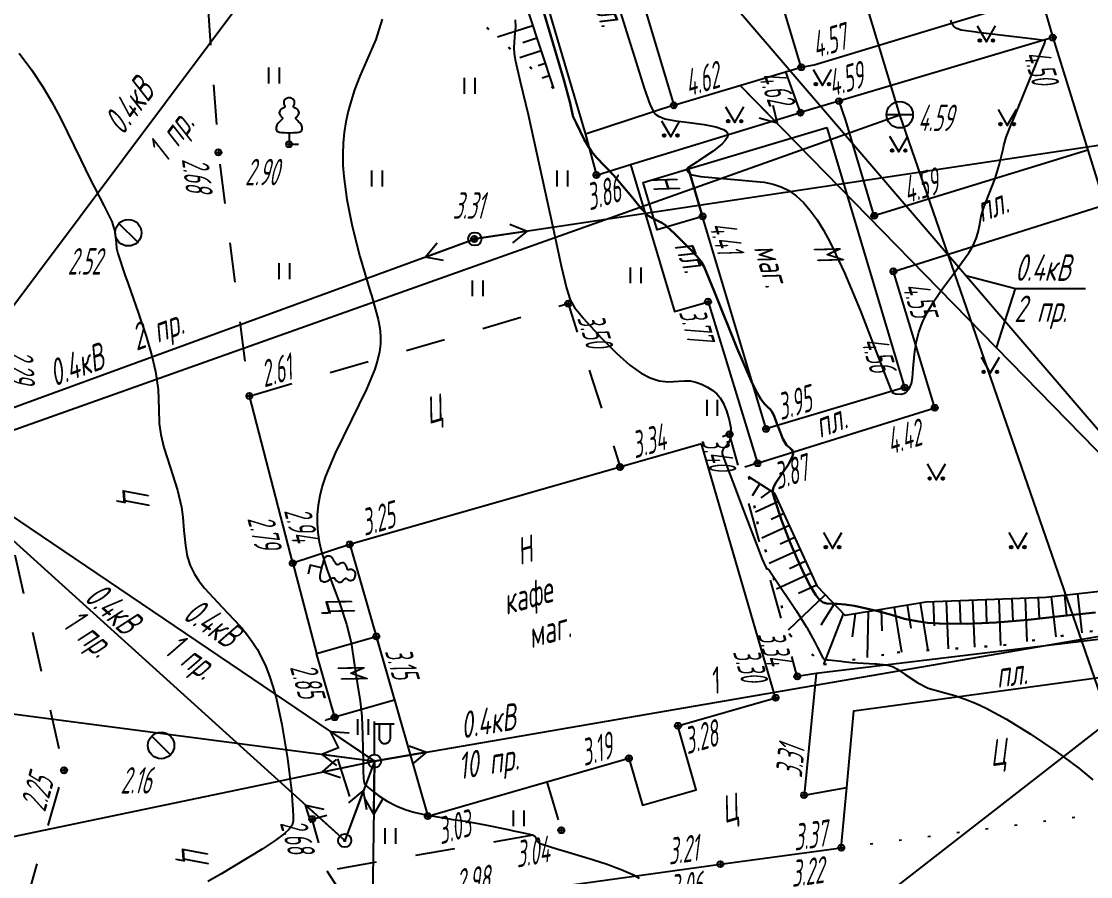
# Model space of a CAD drawing. Extents: x 1233805 to 1234355, y 654698 to 655114.
# Drawn here: x 1234013.79 to 1234054.18, y 654830.27 to 654862.56 of the extents above; entities that cross this region are included whole.
import ezdxf

# ---------------------------------------------------------------- set-up
doc = ezdxf.new("R2010")
doc.units = 0
for name, pattern in [('ИИDash_05_15', [2, 0.5, -1.5]), ('ИИDash_15_15', [3, 1.5, -1.5]), ('ИИDot', [1, 0, -1])]:
    doc.linetypes.add(name, pattern=pattern)
for name, color, linetype, lineweight in [('ИИ_ВОДОПРОВОДЫ', 80, 'Continuous', 25), ('ИИ_ГОРИЗОНТАЛИ_ОСН', 32, 'Continuous', 25), ('ИИ_ГОРИЗОНТАЛИ_УТОЛЩ', 32, 'Continuous', 30), ('ИИ_ДОРОГИ_АД', 7, 'Continuous', 25), ('ИИ_ЛЭП_НН', 250, 'Continuous', 25), ('ИИ_ОГРАДЫ', 7, 'Continuous', 25), ('ИИ_ОТКОС', 7, 'Continuous', 25), ('ИИ_ОТМЕТКИ', 7, 'Continuous', 25), ('ИИ_СТРОЕНИЕ', 7, 'Continuous', 25), ('ИИ_ТРУБОПРОВОДЫ', 7, 'Continuous', 25), ('ИИ_УГОДЬЯ', 7, 'Continuous', 25)]:
    doc.layers.add(name, color=color, linetype=linetype, lineweight=lineweight)
doc.styles.add('VNIPISIMPLEXCUR', font='simplex.shx', dxfattribs={"width": 0.8, "oblique": 15})
doc.styles.add('ГОСТ 2.304 КУРСИВ', font='cs_gost2304.shx', dxfattribs={"oblique": 15})
doc.linetypes.add('ИИ054741_6', pattern='A,2,-0.5,[35,3dservice.shx,S=1,R=0,X=0,Y=0],-0.5,2', length=5)
doc.linetypes.add('ИИ054742_3', pattern='A,2,-0.5,[4,3dservice.shx,S=1,R=0,X=0,Y=0],-0.5,2', length=5)
doc.linetypes.add('ИИ251222', pattern='A,2,-2,3,-0.6,["В",VNIPISIMPLEXCUR,S=2,R=0,X=0,Y=-1],-2.8,3,-2,8,-2,8,-2,6', length=41.4)

# ---------------------------------------------------------------- blocks, each defined once
blk = doc.blocks.new('ИИ05401')
at = {"color": 0, "linetype": 'Continuous', "lineweight": 25}
for points in [[(-0.4, 1.2), (-0.4, 0)], [(0.4, 1.2), (0.4, 0)]]:
    blk.add_lwpolyline(points, dxfattribs=at)
blk = doc.blocks.new('ИИ053881')
at = {"color": 0, "linetype": 'Continuous', "lineweight": 25}
blk.add_lwpolyline([(0, 0.875), (0.129, 0.876), (0.342, 0.878), (0.479, 0.882), (0.614, 0.891), (0.726, 0.907), (0.816, 0.94), (0.906, 1), (0.956, 1.071), (0.983, 1.151), (0.991, 1.231), (0.986, 1.295), (0.963, 1.379), (0.932, 1.445), (0.884, 1.516), (0.798, 1.61), (0.719, 1.692), (0.646, 1.766), (0.575, 1.842), (0.536, 1.889), (0.511, 1.929), (0.501, 1.967), (0.504, 1.992), (0.518, 2.017), (0.545, 2.049), (0.608, 2.115), (0.679, 2.198), (0.732, 2.29), (0.745, 2.372), (0.736, 2.444), (0.709, 2.515), (0.672, 2.575), (0.633, 2.617), (0.596, 2.646), (0.548, 2.678), (0.495, 2.709), (0.408, 2.76), (0.363, 2.789), (0.336, 2.812), (0.324, 2.831), (0.321, 2.846), (0.325, 2.865), (0.335, 2.89), (0.353, 2.928), (0.372, 2.968), (0.4, 3.034), (0.413, 3.103), (0.412, 3.19), (0.398, 3.247), (0.363, 3.319), (0.32, 3.377), (0.284, 3.414), (0.246, 3.444), (0.181, 3.476), (0.125, 3.489), (0.07, 3.496), (0, 3.5), (-0.07, 3.496), (-0.125, 3.489), (-0.181, 3.476), (-0.246, 3.444), (-0.284, 3.414), (-0.32, 3.377), (-0.363, 3.319), (-0.398, 3.247), (-0.412, 3.19), (-0.413, 3.103), (-0.4, 3.034), (-0.372, 2.968), (-0.353, 2.928), (-0.335, 2.89), (-0.325, 2.865), (-0.321, 2.846), (-0.324, 2.831), (-0.336, 2.812), (-0.363, 2.789), (-0.408, 2.76), (-0.495, 2.709), (-0.548, 2.678), (-0.596, 2.646), (-0.633, 2.617), (-0.672, 2.575), (-0.709, 2.515), (-0.736, 2.444), (-0.745, 2.372), (-0.732, 2.29), (-0.679, 2.198), (-0.608, 2.115), (-0.545, 2.049), (-0.518, 2.017), (-0.504, 1.992), (-0.501, 1.967), (-0.511, 1.929), (-0.536, 1.889), (-0.575, 1.842), (-0.646, 1.766), (-0.719, 1.692), (-0.798, 1.61), (-0.884, 1.516), (-0.932, 1.445), (-0.963, 1.379), (-0.986, 1.295), (-0.991, 1.231), (-0.983, 1.151), (-0.956, 1.071), (-0.906, 1), (-0.816, 0.94), (-0.726, 0.907), (-0.614, 0.891), (-0.479, 0.882), (-0.342, 0.878), (-0.129, 0.876)], close=True, dxfattribs=at)
blk.add_lwpolyline([(0, 0.875), (0, 0), (0.7, 0)], dxfattribs=at)
blk = doc.blocks.new('ИИ05416')
at = {"linetype": 'Continuous', "lineweight": 25}
h = blk.add_hatch(color=0, dxfattribs=at)
edge = h.paths.add_edge_path()
edge.add_arc((-0.5, 0.1), 0.1, 0, 360)
h = blk.add_hatch(color=0, dxfattribs=at)
edge = h.paths.add_edge_path()
edge.add_arc((0.5, 0.1), 0.1, 0, 360)
at = {"color": 0, "linetype": 'Continuous', "lineweight": 25}
blk.add_lwpolyline([(-0.693, 1.2), (0, 0), (0.693, 1.2)], dxfattribs=at)
for centre in [(-0.5, 0.1), (0.5, 0.1)]:
    blk.add_circle(centre, 0.1, dxfattribs=at)
blk = doc.blocks.new('ИИ051171')
at = {"color": 0, "linetype": 'Continuous', "lineweight": 25, "flags": 128}
blk.add_lwpolyline([(0.707, -0.707), (-0.707, 0.707)], dxfattribs=at)
at = {"color": 0, "linetype": 'Continuous', "lineweight": 25}
blk.add_circle((0, 0), 1, dxfattribs=at)
at = {"color": 0, "linetype": 'Continuous', "style": 'VNIPISIMPLEXCUR', "oblique": 15, "width": 0.8}
for tag, p in [('NUMBER', (1.7, -1)), ('HATCH', (1.7, -4.4)), ('HEIGHT', (1.7, -7.8)), ('TOP1', (1.7, -11.2)), ('TOP2', (1.7, -14.6)), ('TOP3', (1.7, -18)), ('TOP4', (1.7, -21.4)), ('TOP5', (1.7, -24.8)), ('BOTTOM', (1.7, -28.2))]:
    blk.add_attdef(tag, p, '', height=2, dxfattribs=at)
blk = doc.blocks.new('ИИ051144')
at = {"color": 0, "linetype": 'Continuous', "lineweight": 25, "flags": 128}
for points in [[(4, 0), (0, 0)], [(2.775, 0.707), (4, 0), (2.775, -0.707)]]:
    blk.add_lwpolyline(points, dxfattribs=at)
blk = doc.blocks.new('ИИ051081')
at = {"linetype": 'Continuous', "lineweight": 25}
blk.add_hatch(color=0, dxfattribs=at).paths.add_polyline_path([(-0.05, 0, 1), (0.05, 0, 1)])
at = {"color": 0, "linetype": 'Continuous', "lineweight": 25}
for radius in [0.5, 0.05]:
    blk.add_circle((0, 0), radius, dxfattribs=at)
blk = doc.blocks.new('ИИ0511015')
at = {"linetype": 'Continuous', "lineweight": 25}
blk.add_hatch(color=0, dxfattribs=at).paths.add_polyline_path([(-0.05, 0, 1), (0.05, 0, 1)])
at = {"color": 0, "linetype": 'Continuous', "lineweight": 25, "flags": 128}
for points in [[(0, 0.5), (0, 3)], [(0, 2.806), (1.5, 2.806)], [(1.184, 2.806), (1.184, 1.706), (1.174, 1.617), (1.144, 1.532), (1.096, 1.456), (1.033, 1.393), (0.957, 1.345), (0.873, 1.316), (0.784, 1.306), (0.695, 1.316), (0.61, 1.345), (0.534, 1.393), (0.471, 1.456), (0.423, 1.532), (0.394, 1.617), (0.384, 1.706), (0.384, 2.806)]]:
    blk.add_lwpolyline(points, dxfattribs=at)
at = {"color": 0, "linetype": 'Continuous', "lineweight": 25}
for radius in [0.5, 0.05]:
    blk.add_circle((0, 0), radius, dxfattribs=at)
blk = doc.blocks.new('ИИ051172')
at = {"color": 0, "linetype": 'Continuous', "lineweight": 25, "flags": 128}
blk.add_lwpolyline([(1, 0), (-1, 0)], dxfattribs=at)
at = {"color": 0, "linetype": 'Continuous', "lineweight": 25}
blk.add_circle((0, 0), 1, dxfattribs=at)
at = {"color": 0, "linetype": 'Continuous', "style": 'VNIPISIMPLEXCUR', "oblique": 15, "width": 0.8}
for tag, p in [('NUMBER', (1.7, -1)), ('HATCH', (1.7, -4.4)), ('HEIGHT', (1.7, -7.8)), ('TOP1', (1.7, -11.2)), ('TOP2', (1.7, -14.6)), ('TOP3', (1.7, -18)), ('TOP4', (1.7, -21.4)), ('TOP5', (1.7, -24.8)), ('BOTTOM', (1.7, -28.2))]:
    blk.add_attdef(tag, p, '', height=2, dxfattribs=at)
blk = doc.blocks.new('PICKET')
at = {"color": 0, "linetype": 'Continuous', "lineweight": 25}
for p, q in [((-0.23, 0), (0.23, 0)), ((0, 0.23), (0, -0.23))]:
    blk.add_line(p, q, dxfattribs=at)
blk.add_circle((0, 0), 0.23, dxfattribs=at)
at = {"color": 0, "linetype": 'Continuous', "style": 'VNIPISIMPLEXCUR', "oblique": 15, "width": 0.8}
blk.add_attdef('OTMETKA', (1.25, 0.3), '', height=2, dxfattribs=at)
at = {"color": 8, "linetype": 'Continuous', "style": 'VNIPISIMPLEXCUR', "oblique": 15, "width": 0.8, "flags": 1}
blk.add_attdef('NOMER', (1.25, -2.7), '', height=2, dxfattribs=at)

msp = doc.modelspace()

# ---------------------------------------------------------------- linework, layer by layer
at = {"layer": 'ИИ_ВОДОПРОВОДЫ', "linetype": 'ИИ251222', "flags": 128}
for points in [[(1234081.644, 654705.568), (1234070.764, 654790.266), (1234046.966, 654859.039), (1234040.104, 654881.715), (1234023.378, 655065.709), (1234024.557, 655086.806)], [(1233961.805, 654824.993), (1234007.509, 654845.007), (1234046.966, 654859.039)]]:
    msp.add_lwpolyline(points, dxfattribs=at)
at = {"layer": 'ИИ_ГОРИЗОНТАЛИ_ОСН', "flags": 128}
for points, elevation in [([(1234036.23, 654863.516), (1234036.77, 654861.762), (1234036.878, 654861.411), (1234037.307, 654860.038), (1234037.541, 654859.398), (1234037.682, 654859.138), (1234037.759, 654859.052), (1234037.849, 654858.984), (1234038.099, 654858.882), (1234038.5, 654858.807), (1234038.906, 654858.758), (1234039.583, 654858.672), (1234040.022, 654858.585), (1234040.314, 654858.479), (1234040.404, 654858.419), (1234040.456, 654858.353), (1234040.472, 654858.27), (1234040.445, 654858.173), (1234040.375, 654858.064), (1234040.262, 654857.941), (1234039.913, 654857.657), (1234039.361, 654857.295), (1234039.308, 654857.262), (1234038.957, 654857.031), (1234038.908, 654856.985), (1234038.913, 654856.96), (1234038.913, 654856.96), (1234038.996, 654856.857), (1234038.998, 654856.854), (1234039.041, 654856.808), (1234039.12, 654856.773), (1234039.444, 654856.709), (1234040.866, 654856.577), (1234041.399, 654856.533), (1234041.849, 654856.486), (1234042.184, 654856.419), (1234042.491, 654856.316), (1234042.775, 654856.172), (1234043.055, 654855.975), (1234043.325, 654855.728), (1234043.587, 654855.426), (1234043.845, 654855.067), (1234044.084, 654854.679), (1234044.336, 654854.217), (1234044.882, 654853.074), (1234045.476, 654851.656), (1234046.162, 654849.858), (1234046.186, 654849.793), (1234046.616, 654848.685), (1234046.709, 654848.541), (1234046.818, 654848.495), (1234047.031, 654848.49), (1234047.12, 654848.513), (1234047.199, 654848.554), (1234047.325, 654848.689), (1234047.407, 654848.893), (1234047.443, 654849.104), (1234047.473, 654849.457), (1234047.522, 654849.995), (1234047.591, 654850.424), (1234047.693, 654850.826), (1234047.829, 654851.2), (1234048.018, 654851.587), (1234048.272, 654852.014), (1234048.592, 654852.483), (1234049.048, 654853.098), (1234049.573, 654853.822), (1234049.737, 654854.101), (1234049.856, 654854.36), (1234049.933, 654854.609), (1234049.99, 654854.912), (1234050.045, 654855.202), (1234050.149, 654855.541), (1234050.345, 654856.046), (1234050.572, 654856.633), (1234050.725, 654857.133), (1234050.872, 654857.744), (1234050.902, 654857.881), (1234050.991, 654858.193), (1234051.205, 654858.727), (1234051.251, 654858.837), (1234052.236, 654861.232), (1234052.443, 654861.75), (1234052.461, 654861.84), (1234052.432, 654861.844), (1234051.948, 654861.9), (1234051.612, 654861.943), (1234049.914, 654862.148), (1234049.848, 654862.155), (1234049.287, 654862.237), (1234049.122, 654862.294), (1234049.006, 654862.37), (1234048.931, 654862.473), (1234048.902, 654862.603)], 4.5), ([(1234027.42, 654862.641), (1234027.172, 654861.878), (1234026.841, 654861.105), (1234026.571, 654860.491), (1234026.372, 654859.976), (1234026.239, 654859.567), (1234026.131, 654859.169), (1234026.046, 654858.772), (1234025.984, 654858.372), (1234025.945, 654857.965), (1234025.928, 654857.553), (1234025.933, 654857.135), (1234025.961, 654856.709), (1234026.078, 654855.842), (1234026.283, 654854.833), (1234026.575, 654853.686), (1234026.975, 654852.321), (1234027.006, 654852.22), (1234027.265, 654851.303), (1234027.326, 654850.981), (1234027.354, 654850.687), (1234027.352, 654850.389), (1234027.316, 654850.087), (1234027.244, 654849.771), (1234027.136, 654849.429), (1234026.82, 654848.676), (1234026.253, 654847.521), (1234025.634, 654846.257), (1234025.275, 654845.394), (1234025.152, 654845.014), (1234025.059, 654844.646), (1234024.996, 654844.289), (1234024.963, 654843.94), (1234024.959, 654843.6), (1234024.984, 654843.259), (1234025.038, 654842.911), (1234025.124, 654842.534), (1234025.335, 654841.838), (1234025.66, 654840.969), (1234025.813, 654840.574), (1234026.074, 654839.8), (1234026.245, 654839.103), (1234026.363, 654838.323), (1234026.433, 654837.819), (1234026.488, 654837.505), (1234026.587, 654836.891), (1234026.644, 654836.332), (1234026.678, 654835.608), (1234026.694, 654834.566), (1234026.697, 654834.258), (1234026.708, 654833.967), (1234026.738, 654833.815), (1234026.802, 654833.71), (1234026.949, 654833.579), (1234027.283, 654833.322), (1234027.606, 654833.113), (1234027.943, 654832.938), (1234028.289, 654832.798), (1234028.616, 654832.699), (1234029.002, 654832.61), (1234030.08, 654832.431), (1234030.569, 654832.357), (1234031.307, 654832.226), (1234032.173, 654832.044), (1234032.374, 654832), (1234032.76, 654831.919), (1234033.089, 654831.844), (1234033.177, 654831.801), (1234033.211, 654831.742), (1234033.214, 654831.728), (1234033.238, 654831.654), (1234033.265, 654831.616), (1234033.289, 654831.581), (1234033.29, 654831.58), (1234033.336, 654831.542), (1234033.46, 654831.49), (1234034.013, 654831.315), (1234034.309, 654831.229), (1234035.202, 654830.965), (1234035.88, 654830.745), (1234036.441, 654830.537), (1234036.88, 654830.343), (1234037.122, 654830.213)], 3), ([(1234032.445, 654862.621), (1234032.447, 654862.339), (1234032.417, 654861.98), (1234032.389, 654861.563), (1234032.401, 654861.35), (1234032.438, 654861.108), (1234032.63, 654860.287), (1234032.93, 654859.052), (1234033.875, 654854.747), (1234034.18, 654853.33), (1234034.375, 654852.486), (1234034.513, 654852.053), (1234034.678, 654851.755), (1234034.994, 654851.379), (1234035.001, 654851.371), (1234035.02, 654851.35), (1234035.706, 654850.6), (1234036.273, 654850.029), (1234036.772, 654849.586), (1234037.196, 654849.277), (1234037.536, 654849.1), (1234037.875, 654848.993), (1234038.214, 654848.955), (1234038.62, 654848.977), (1234038.834, 654848.994), (1234039.055, 654848.986), (1234039.267, 654848.944), (1234039.473, 654848.868), (1234039.707, 654848.747), (1234039.909, 654848.621), (1234040.056, 654848.498), (1234040.182, 654848.347), (1234040.293, 654848.161), (1234040.421, 654847.86), (1234040.524, 654847.521), (1234040.582, 654847.205), (1234040.589, 654846.947), (1234040.568, 654846.819), (1234040.525, 654846.702), (1234040.461, 654846.596), (1234040.365, 654846.482), (1234040.285, 654846.383), (1234040.26, 654846.314), (1234040.262, 654846.235), (1234040.36, 654845.962), (1234040.413, 654845.833), (1234040.789, 654844.841), (1234040.992, 654844.294), (1234041.775, 654842.25), (1234041.908, 654841.951), (1234041.942, 654841.897), (1234041.965, 654841.893), (1234041.971, 654841.895), (1234042.03, 654841.838), (1234042.239, 654841.536), (1234043.06, 654840.312), (1234043.446, 654839.686), (1234043.449, 654839.681), (1234043.456, 654839.67), (1234043.753, 654839.127), (1234043.854, 654838.924), (1234044.048, 654838.555), (1234044.126, 654838.47), (1234044.235, 654838.453), (1234044.279, 654838.452), (1234044.752, 654838.405), (1234044.83, 654838.394), (1234045.14, 654838.359), (1234046.042, 654838.301), (1234046.098, 654838.298), (1234046.346, 654838.284), (1234046.522, 654838.254), (1234046.689, 654838.199), (1234046.857, 654838.114), (1234047.174, 654837.897), (1234047.644, 654837.581), (1234048.038, 654837.388), (1234048.582, 654837.228), (1234049.047, 654837.102), (1234049.438, 654836.973), (1234049.834, 654836.816), (1234050.237, 654836.627), (1234050.993, 654836.213), (1234051.888, 654835.659), (1234052.86, 654835.003), (1234053.728, 654834.366), (1234054.264, 654833.928)], 3.5), ([(1234013.704, 654861.362), (1234014.182, 654860.715), (1234014.6, 654860.087), (1234014.923, 654859.543), (1234015.256, 654858.928), (1234016.032, 654857.335), (1234016.354, 654856.657), (1234016.904, 654855.606), (1234017.208, 654855.011), (1234017.322, 654854.629), (1234017.365, 654854.198), (1234017.365, 654854.179), (1234017.381, 654854.003), (1234017.427, 654853.803), (1234017.696, 654852.996), (1234017.817, 654852.657), (1234018.211, 654851.537), (1234018.495, 654850.674), (1234018.71, 654849.94), (1234018.854, 654849.345), (1234018.954, 654848.668), (1234018.982, 654847.921), (1234018.997, 654847.383), (1234019.05, 654846.963), (1234019.171, 654846.471), (1234019.405, 654845.735), (1234019.68, 654844.857), (1234019.829, 654844.225), (1234019.884, 654843.846), (1234019.929, 654843.344), (1234019.983, 654842.778), (1234020.055, 654842.374), (1234020.168, 654842.012), (1234020.326, 654841.685), (1234020.489, 654841.435), (1234020.704, 654841.163), (1234021.376, 654840.444), (1234022.055, 654839.724), (1234022.296, 654839.434), (1234022.498, 654839.159), (1234022.687, 654838.862), (1234022.86, 654838.543), (1234023.018, 654838.201), (1234023.161, 654837.834), (1234023.29, 654837.445), (1234023.407, 654837.023), (1234023.624, 654836.018), (1234023.842, 654834.723), (1234023.991, 654833.518), (1234024.04, 654832.787), (1234024.052, 654832.56), (1234024.056, 654832.526), (1234024.059, 654832.357), (1234024.012, 654832.217), (1234023.901, 654832.063), (1234023.718, 654831.889), (1234023.379, 654831.633), (1234022.886, 654831.306), (1234021.325, 654830.366), (1234020.831, 654830.079)], 2.5)]:
    msp.add_lwpolyline(points, dxfattribs=dict(at, elevation=elevation))
at = {"layer": 'ИИ_ГОРИЗОНТАЛИ_УТОЛЩ', "elevation": 4, "flags": 128}
msp.add_lwpolyline([(1234033.031, 654864.569), (1234034.28, 654860.351), (1234034.52, 654859.474), (1234034.611, 654859.059), (1234034.611, 654859.058), (1234034.635, 654858.956), (1234034.738, 654858.728), (1234035.051, 654858.097), (1234035.326, 654857.651), (1234035.52, 654857.411), (1234035.803, 654857.123), (1234036.171, 654856.746), (1234036.843, 654855.938), (1234037.201, 654855.499), (1234037.449, 654855.239), (1234037.647, 654855.119), (1234037.655, 654855.116), (1234038.004, 654854.946), (1234038.127, 654854.857), (1234038.366, 654854.633), (1234038.379, 654854.621), (1234038.39, 654854.611), (1234038.947, 654854.068), (1234039.299, 654853.699), (1234039.454, 654853.503), (1234039.575, 654853.294), (1234039.955, 654852.376), (1234039.957, 654852.37), (1234040.822, 654850.212), (1234041.394, 654848.904), (1234041.567, 654848.562), (1234041.721, 654848.301), (1234041.857, 654848.119), (1234041.995, 654847.986), (1234042.066, 654847.922), (1234042.137, 654847.829), (1234042.207, 654847.698), (1234042.366, 654847.282), (1234042.384, 654847.232), (1234042.546, 654846.801), (1234042.692, 654846.562), (1234042.811, 654846.456), (1234042.895, 654846.384), (1234042.934, 654846.321), (1234042.943, 654846.244), (1234042.92, 654846.148), (1234042.771, 654845.86), (1234042.449, 654845.377), (1234042.304, 654845.166), (1234042.204, 654844.998), (1234042.168, 654844.878), (1234042.176, 654844.751), (1234042.234, 654844.539), (1234042.504, 654843.73), (1234042.818, 654842.907), (1234043.09, 654842.267), (1234043.36, 654841.685), (1234043.599, 654841.221), (1234043.799, 654840.895), (1234043.938, 654840.725), (1234044.071, 654840.625), (1234044.212, 654840.582), (1234044.422, 654840.575), (1234044.6, 654840.574), (1234044.895, 654840.55), (1234045.259, 654840.494), (1234046.088, 654840.308), (1234046.562, 654840.173), (1234047.15, 654840.008), (1234047.611, 654839.911), (1234048.011, 654839.858), (1234048.461, 654839.823), (1234049.529, 654839.811), (1234050.604, 654839.859), (1234051.816, 654839.962), (1234053.153, 654840.11), (1234054.362, 654840.245)], dxfattribs=at)
at = {"layer": 'ИИ_ДОРОГИ_АД', "linetype": 'ИИDash_15_15', "flags": 128}
for points in [[(1234020.397, 654875.145), (1234020.487, 654869.251), (1234020.662, 654865.428), (1234021.229, 654857.617), (1234022.401, 654848.418), (1234034.442, 654851.907), (1234036.402, 654845.736)], [(1233959.096, 654822.006), (1233963.325, 654823.85), (1233962.586, 654827.758), (1233961.317, 654834.175), (1233960.294, 654840.277), (1233960.188, 654844.502), (1233959.025, 654848.986), (1233958.125, 654849.706), (1233957.033, 654854.552), (1233955.702, 654856.815), (1233954.609, 654858.602), (1233955.487, 654860.865), (1233958.556, 654858.947), (1233959.078, 654857.019), (1233958.946, 654855.11), (1233961.032, 654849.725), (1233963.638, 654840.712), (1233966.002, 654833.093), (1233968.19, 654826.985), (1233969.634, 654822.267), (1233970.21, 654821.971), (1233971.37, 654821.609), (1233983.364, 654823.071), (1233994.445, 654824.587), (1234002.148, 654825.517), (1234008.939, 654826.196), (1234013.097, 654826.94), (1234014.156, 654829.95), (1234015.401, 654834.283), (1234013.519, 654842.544), (1234013.45, 654843.56), (1234013.335, 654845.47), (1234013.056, 654849.449), (1234009.873, 654849.718), (1234007.665, 654849.905), (1234007.278, 654851.206), (1234006.431, 654851.238), (1234005.84, 654851.846), (1234002.099, 654851.494), (1234000.973, 654850.015), (1234000.512, 654849.44)], [(1234043.811, 654837.935), (1234043.096, 654837.831), (1234040.54, 654846.97), (1234039.478, 654846.616)], [(1234033.635, 654833.846), (1234034.18, 654832.018), (1234025.321, 654830.484), (1234024.774, 654832.441), (1234026.326, 654832.842), (1234025.291, 654836.191), (1234025.621, 654836.288)]]:
    msp.add_lwpolyline(points, dxfattribs=at)
at = {"layer": 'ИИ_ДОРОГИ_АД', "flags": 128}
for points in [[(1234036.107, 654867.173), (1234032.779, 654866.134), (1234035.098, 654858.294), (1234035.509, 654856.761), (1234036.8, 654857.153), (1234043.218, 654859.117)], [(1234043.244, 654860.833), (1234043.728, 654860.918), (1234052.293, 654863.533)], [(1234052.745, 654861.952), (1234054.075, 654857.706), (1234054.71, 654855.639), (1234060.245, 654837.653), (1234059.467, 654837.514), (1234059.282, 654836.043), (1234058.252, 654835.763), (1234056.723, 654839.353), (1234056.653, 654839.491), (1234043.811, 654837.935), (1234043.355, 654833.345), (1234044.969, 654833.634)], [(1234038.433, 654859.394), (1234035.093, 654858.31)], [(1234054.075, 654857.706), (1234046.002, 654855.222), (1234044.924, 654858.823), (1234044.676, 654859.551)], [(1234036.8, 654857.153), (1234038.453, 654851.609), (1234039.724, 654851.978), (1234041.594, 654845.879), (1234048.29, 654847.975), (1234046.728, 654853.124), (1234054.71, 654855.639)], [(1234024.037, 654842.104), (1234022.401, 654848.418)], [(1234025.321, 654830.484), (1234025.881, 654829.634), (1234026.809, 654829.151), (1234027.901, 654828.967), (1234029.847, 654829.304), (1234040.191, 654830.739), (1234044.757, 654831.358), (1234044.969, 654833.634), (1234045.238, 654836.525), (1234055.691, 654837.952)]]:
    msp.add_lwpolyline(points, dxfattribs=at)
at = {"layer": 'ИИ_ДОРОГИ_АД', "linetype": 'ИИDot', "flags": 128}
msp.add_lwpolyline([(1234044.757, 654831.358), (1234057.712, 654833.054)], dxfattribs=at)
at = {"layer": 'ИИ_ЛЭП_НН', "flags": 128}
for points in [[(1234009.513, 654846.532), (1234032.195, 654876.832), (1234035.643, 654869.081)], [(1234060.293, 654840.339), (1234035.643, 654869.081)], [(1234009.513, 654846.532), (1234030.918, 654854.346), (1234082.636, 654862.12)], [(1234060.293, 654840.339), (1234040.944, 654860.145)], [(1234049.464, 654852.965), (1234051.336, 654852.472)], [(1234050.618, 654850.242), (1234051.336, 654852.472), (1234053.984, 654852.472)], [(1234027.123, 654834.629), (1234026, 654831.629), (1234009.513, 654846.532)], [(1234027.123, 654834.629), (1234009.513, 654846.532)], [(1233975.816, 654841.333), (1234027.123, 654834.629)], [(1233970.192, 654826.909), (1233995.192, 654827.967), (1234027.123, 654834.629), (1234060.293, 654840.339), (1234091.863, 654838.846), (1234124.425, 654838.815)], [(1234026.835, 654814.337), (1234060.293, 654840.339)], [(1234027.123, 654834.629), (1234026.835, 654814.337)]]:
    msp.add_lwpolyline(points, dxfattribs=at)
at = {"layer": 'ИИ_ОГРАДЫ', "linetype": 'ИИ054742_3', "flags": 128}
msp.add_lwpolyline([(1234052.293, 654863.533), (1234052.745, 654861.952), (1234044.702, 654859.559), (1234043.218, 654859.117), (1234042.662, 654860.659)], dxfattribs=at)
at = {"layer": 'ИИ_ОГРАДЫ', "linetype": 'ИИ054741_6'}
msp.add_lwpolyline([(1234026.193, 654842.813), (1234024.037, 654842.104), (1234024.931, 654838.691)], dxfattribs=at)
at = {"layer": 'ИИ_ОТКОС'}
for p, q in [((1234033.107, 654862.4, 4.12), (1234031.772, 654861.963, 4.12)), ((1234033.262, 654861.926, 4.12), (1234032.728, 654861.752, 4.12)), ((1234033.417, 654861.453, 4.12), (1234032.616, 654861.19, 4.12)), ((1234033.572, 654860.979, 4.12), (1234033.305, 654860.891, 4.12)), ((1234033.728, 654860.505, 4.12), (1234033.461, 654860.417, 4.12)), ((1234041.4, 654844.654, 3.935), (1234041.684, 654845.099, 3.935)), ((1234041.735, 654844.572, 3.935), (1234042.102, 654844.831, 3.935)), ((1234041.514, 654844.046, 3.935), (1234042.382, 654844.444, 3.935)), ((1234042.105, 654843.771, 3.935), (1234042.589, 654843.993, 3.935)), ((1234041.76, 654843.067, 3.935), (1234042.796, 654843.541, 3.935)), ((1234042.451, 654842.837, 3.935), (1234043.003, 654843.09, 3.935)), ((1234042.038, 654842.102, 3.935), (1234043.209, 654842.639, 3.935)), ((1234042.797, 654841.904, 3.935), (1234043.416, 654842.188, 3.935)), ((1234042.316, 654841.138, 3.935), (1234043.623, 654841.736, 3.935)), ((1234043.143, 654840.97, 3.935), (1234043.83, 654841.285, 3.935)), ((1234042.763, 654839.587, 3.935), (1234044.152, 654840.913, 3.935)), ((1234051.251, 654839.913, 3.935), (1234051.218, 654840.757, 3.935)), ((1234051.778, 654839.148, 3.935), (1234051.714, 654840.777, 3.935)), ((1234052.241, 654840.012, 3.935), (1234052.21, 654840.796, 3.935)), ((1234052.873, 654839.323, 3.935), (1234052.705, 654840.832, 3.935)), ((1234053.281, 654840.144, 3.935), (1234053.198, 654840.887, 3.935)), ((1234053.854, 654839.48, 3.935), (1234053.691, 654840.942, 3.935)), ((1234043.994, 654839.77, 3.935), (1234044.495, 654840.554, 3.935)), ((1234046.307, 654839.554, 3.935), (1234046.279, 654840.353, 3.935)), ((1234047.047, 654838.745, 3.935), (1234046.769, 654840.434, 3.935)), ((1234047.401, 654839.646, 3.935), (1234047.259, 654840.514, 3.935)), ((1234048.042, 654838.812, 3.935), (1234047.749, 654840.595, 3.935)), ((1234048.278, 654839.735, 3.935), (1234048.242, 654840.639, 3.935)), ((1234048.809, 654838.864, 3.935), (1234048.738, 654840.659, 3.935)), ((1234049.269, 654839.788, 3.935), (1234049.234, 654840.679, 3.935)), ((1234049.8, 654838.931, 3.935), (1234049.73, 654840.698, 3.935)), ((1234050.261, 654839.841, 3.935), (1234050.226, 654840.718, 3.935)), ((1234050.791, 654838.999, 3.935), (1234050.722, 654840.737, 3.935)), ((1234044.101, 654838.275, 3.748), (1234044.838, 654840.194, 3.935)), ((1234045.18, 654839.322, 3.935), (1234045.3, 654840.192, 3.935)), ((1234045.752, 654838.548, 3.935), (1234045.79, 654840.273, 3.935))]:
    msp.add_line(p, q, dxfattribs=at)
at = {"layer": 'ИИ_ОТКОС', "color": 33, "linetype": 'ИИDot', "lineweight": 30}
for points, elevation in [([(1234033.883, 654860.031), (1234029.935, 654863.644), (1234025.443, 654869.127), (1234024.88, 654874.172), (1234022.689, 654878.845), (1234021.736, 654884.5)], 3.76), ([(1234041.266, 654845.366), (1234041.584, 654843.678), (1234042.819, 654839.395), (1234044.101, 654838.275), (1234046.875, 654838.733), (1234050.885, 654839.005), (1234056.328, 654839.876), (1234058.925, 654838.01)], 3.748)]:
    msp.add_lwpolyline(points, dxfattribs=dict(at, elevation=elevation))
at = {"layer": 'ИИ_ОТКОС'}
for points, elevation in [([(1234021.736, 654884.5), (1234024.315, 654883.47), (1234028.147, 654878.592), (1234029.983, 654873.603), (1234031.866, 654867.22), (1234032.935, 654862.924), (1234033.883, 654860.031)], 4.12), ([(1234058.925, 654838.01), (1234058.392, 654839.891), (1234055.658, 654841.161), (1234052.484, 654840.807), (1234047.952, 654840.628), (1234044.902, 654840.127), (1234043.86, 654841.219), (1234042.247, 654844.739), (1234041.266, 654845.366)], 3.935)]:
    msp.add_lwpolyline(points, dxfattribs=dict(at, elevation=elevation))
at = {"layer": 'ИИ_СТРОЕНИЕ'}
for points in [[(1234036.107, 654867.173), (1234038.433, 654859.394), (1234043.244, 654860.833), (1234040.917, 654868.612)], [(1234044.212, 654858.56), (1234047.15, 654848.739), (1234041.919, 654847.174), (1234039.519, 654855.201), (1234038.982, 654856.996)], [(1234038.982, 654856.996), (1234039.519, 654855.201), (1234037.806, 654854.689), (1234037.27, 654856.484)], [(1234039.478, 654846.616), (1234026.193, 654842.813), (1234029.137, 654832.555), (1234036.736, 654834.736), (1234037.243, 654832.966), (1234039.282, 654833.551), (1234038.589, 654835.966), (1234042.277, 654837.022)], [(1234024.931, 654838.691), (1234027.19, 654839.339), (1234027.879, 654836.936), (1234025.621, 654836.288)]]:
    msp.add_lwpolyline(points, close=True, dxfattribs=at)
at = {"layer": 'ИИ_УГОДЬЯ', "linetype": 'ИИDash_05_15', "flags": 128}
msp.add_lwpolyline([(1234041.594, 654845.879), (1234040.905, 654845.664)], dxfattribs=at)

# ---------------------------------------------------------------- block references
at = {"layer": 'ИИ_ВОДОПРОВОДЫ', "color": 7}
ref = msp.add_blockref('ИИ051172', (1234046.966, 654859.039, 4.59), dxfattribs=dict(at, xscale=0.5, yscale=0.5, zscale=0.5))
ref.add_attrib('HATCH', '4.59', (1234047.646, 654858.421, 16.26), dxfattribs={"layer": '0', "color": 0, "linetype": 'Continuous', "height": 1, "rotation": 360, "style": 'ГОСТ 2.304 КУРСИВ', "oblique": 15, "width": 0.65})
at = {"layer": 'ИИ_ЛЭП_НН'}
for p, xscale, yscale, zscale, rotation in [((1234040.944, 654860.145), 0.4999999999999997, 0.4999999999999997, 0.4999999999999997, 314.3311106805667), ((1234030.918, 654854.346), 0.4999999999999997, 0.4999999999999997, 0.4999999999999997, 8.547798241051424), ((1234030.918, 654854.346), 0.4999999999999997, 0.4999999999999997, 0.4999999999999997, 200.0553218958725), ((1234027.123, 654834.629), 0.4999999999999997, 0.4999999999999997, 0.4999999999999997, 145.9443972203617), ((1234027.123, 654834.629), 0.4999999999999997, 0.4999999999999997, 0.4999999999999997, 172.5556634084768), ((1234027.123, 654834.629), 0.4999999999999997, 0.4999999999999997, 0.4999999999999997, 9.766657301745168), ((1234027.123, 654834.629), 0.4999999999999997, 0.4999999999999997, 0.4999999999999997, 191.7850152110194), ((1234027.123, 654834.629), 0.4999999999999997, 0.4999999999999997, 0.4999999999999997, 269.1852727391488), ((1234026, 654831.629), 0.4999999999999996, 0.4999999999999996, 0.4999999999999996, 69.48028792285996), ((1234026, 654831.629), 0.4999999999999997, 0.4999999999999997, 0.4999999999999997, 137.8879597728522)]:
    msp.add_blockref('ИИ051144', p, dxfattribs=dict(at, xscale=xscale, yscale=yscale, zscale=zscale, rotation=rotation))
at = {"layer": 'ИИ_ЛЭП_НН', "xscale": 0.5, "yscale": 0.5, "zscale": 0.5}
for name, p in [('ИИ051081', (1234030.918, 654854.346)), ('ИИ0511015', (1234027.123, 654834.629)), ('ИИ051081', (1234026, 654831.629))]:
    msp.add_blockref(name, p, dxfattribs=at)
at = {"layer": 'ИИ_ОТМЕТКИ'}
ref = msp.add_blockref('PICKET', (1234043.244, 654860.833, 4.57), dxfattribs=dict(at, xscale=0.5, yscale=0.5, zscale=0.5))
ref.add_attrib('OTMETKA', '4.57', (1234043.798, 654861.159, 4.57), dxfattribs={"layer": '0', "color": 0, "linetype": 'Continuous', "height": 1, "rotation": 16.9741, "style": 'ГОСТ 2.304 КУРСИВ', "oblique": 15, "width": 0.65})
ref = msp.add_blockref('PICKET', (1234052.745, 654861.952, 4.496), dxfattribs=dict(at, xscale=0.5, yscale=0.5, zscale=0.5))
ref.add_attrib('OTMETKA', '4.50', (1234051.612, 654861.322, 4.496), dxfattribs={"layer": '0', "color": 0, "linetype": 'Continuous', "height": 1, "rotation": 287.4507, "style": 'ГОСТ 2.304 КУРСИВ', "oblique": 15, "width": 0.65})
ref = msp.add_blockref('PICKET', (1234038.433, 654859.394, 4.619), dxfattribs=dict(at, xscale=0.5, yscale=0.5, zscale=0.5))
ref.add_attrib('OTMETKA', '4.62', (1234038.989, 654859.717, 4.619), dxfattribs={"layer": '0', "color": 0, "linetype": 'Continuous', "height": 1, "rotation": 16.6522, "style": 'ГОСТ 2.304 КУРСИВ', "oblique": 15, "width": 0.65})
ref = msp.add_blockref('PICKET', (1234044.676, 654859.551, 4.588), dxfattribs=dict(at, xscale=0.5, yscale=0.5, zscale=0.5))
ref.add_attrib('OTMETKA', '4.59', (1234044.404, 654859.716, 4.588), dxfattribs={"layer": '0', "color": 0, "linetype": 'Continuous', "height": 1, "rotation": 16.5713, "style": 'ГОСТ 2.304 КУРСИВ', "oblique": 15, "width": 0.65})
ref = msp.add_blockref('PICKET', (1234043.218, 654859.117, 4.62), dxfattribs=dict(at, xscale=0.5, yscale=0.5, zscale=0.5))
ref.add_attrib('OTMETKA', '4.62', (1234041.609, 654860.514, 4.62), dxfattribs={"layer": '0', "color": 0, "linetype": 'Continuous', "height": 1, "rotation": 289.8299, "style": 'ГОСТ 2.304 КУРСИВ', "oblique": 15, "width": 0.65})
ref = msp.add_blockref('PICKET', (1234021.229, 654857.617, 2.684), dxfattribs=dict(at, xscale=0.5, yscale=0.5, zscale=0.5))
ref.add_attrib('OTMETKA', '2.68', (1234019.846, 654857.361, 2.684), dxfattribs={"layer": '0', "color": 0, "linetype": 'Continuous', "height": 1, "rotation": 277.2626, "style": 'ГОСТ 2.304 КУРСИВ', "oblique": 15, "width": 0.65})
ref = msp.add_blockref('PICKET', (1234023.901, 654857.923, 2.903), dxfattribs=dict(at, xscale=0.5, yscale=0.5, zscale=0.5))
ref.add_attrib('OTMETKA', '2.90', (1234022.23, 654856.374, 2.903), dxfattribs={"layer": '0', "color": 0, "linetype": 'Continuous', "height": 1, "style": 'ГОСТ 2.304 КУРСИВ', "oblique": 15, "width": 0.65})
ref = msp.add_blockref('PICKET', (1234046.002, 654855.222, 4.594), dxfattribs=dict(at, xscale=0.5, yscale=0.5, zscale=0.5))
ref.add_attrib('OTMETKA', '4.59', (1234047.243, 654855.683, 4.594), dxfattribs={"layer": '0', "color": 0, "linetype": 'Continuous', "height": 1, "rotation": 17.0966, "style": 'ГОСТ 2.304 КУРСИВ', "oblique": 15, "width": 0.65})
ref = msp.add_blockref('PICKET', (1234035.509, 654856.761, 3.858), dxfattribs=dict(at, xscale=0.5, yscale=0.5, zscale=0.5))
ref.add_attrib('OTMETKA', '3.86', (1234035.257, 654855.413, 3.858), dxfattribs={"layer": '0', "color": 0, "linetype": 'Continuous', "height": 1, "rotation": 16.9244, "style": 'ГОСТ 2.304 КУРСИВ', "oblique": 15, "width": 0.65})
ref = msp.add_blockref('PICKET', (1234030.893, 654854.346, 3.313), dxfattribs=dict(at, xscale=0.5, yscale=0.5, zscale=0.5))
ref.add_attrib('OTMETKA', '3.31', (1234030.077, 654855.111, 3.313), dxfattribs={"layer": '0', "color": 0, "linetype": 'Continuous', "height": 1, "style": 'ГОСТ 2.304 КУРСИВ', "oblique": 15, "width": 0.65})
ref = msp.add_blockref('PICKET', (1234039.519, 654855.201, 4.413), dxfattribs=dict(at, xscale=0.5, yscale=0.5, zscale=0.5))
ref.add_attrib('OTMETKA', '4.41', (1234039.747, 654854.864, 4.413), dxfattribs={"layer": '0', "color": 0, "linetype": 'Continuous', "height": 1, "rotation": 286.6522, "style": 'ГОСТ 2.304 КУРСИВ', "oblique": 15, "width": 0.65})
ref = msp.add_blockref('PICKET', (1234046.728, 654853.124, 4.552), dxfattribs=dict(at, xscale=0.5, yscale=0.5, zscale=0.5))
ref.add_attrib('OTMETKA', '4.55', (1234047.053, 654852.569, 4.552), dxfattribs={"layer": '0', "color": 0, "linetype": 'Continuous', "height": 1, "rotation": 286.8824, "style": 'ГОСТ 2.304 КУРСИВ', "oblique": 15, "width": 0.65})
ref = msp.add_blockref('PICKET', (1234039.724, 654851.978, 3.765), dxfattribs=dict(at, xscale=0.5, yscale=0.5, zscale=0.5))
ref.add_attrib('OTMETKA', '3.77', (1234038.616, 654851.575, 3.765), dxfattribs={"layer": '0', "color": 0, "linetype": 'Continuous', "height": 1, "rotation": 287.0463, "style": 'ГОСТ 2.304 КУРСИВ', "oblique": 15, "width": 0.65})
ref = msp.add_blockref('PICKET', (1234034.442, 654851.907, 3.497), dxfattribs=dict(at, xscale=0.5, yscale=0.5, zscale=0.5))
ref.add_attrib('OTMETKA', '3.50', (1234034.774, 654851.357, 3.497), dxfattribs={"layer": '0', "color": 0, "linetype": 'Continuous', "height": 1, "rotation": 287.623, "style": 'ГОСТ 2.304 КУРСИВ', "oblique": 15, "width": 0.65})
ref = msp.add_blockref('PICKET', (1234047.15, 654848.739, 4.557), dxfattribs=dict(at, xscale=0.5, yscale=0.5, zscale=0.5))
ref.add_attrib('OTMETKA', '4.56', (1234045.493, 654850.499, 4.557), dxfattribs={"layer": '0', "color": 0, "linetype": 'Continuous', "height": 1, "rotation": 286.6522, "style": 'ГОСТ 2.304 КУРСИВ', "oblique": 15, "width": 0.65})
ref = msp.add_blockref('PICKET', (1234013.056, 654849.449, 2.292), dxfattribs=dict(at, xscale=0.5, yscale=0.5, zscale=0.5))
ref.add_attrib('OTMETKA', '2.29', (1234013.217, 654850.153, 2.292), dxfattribs={"layer": '0', "color": 0, "linetype": 'Continuous', "height": 1, "rotation": 274.0112, "style": 'ГОСТ 2.304 КУРСИВ', "oblique": 15, "width": 0.65})
ref = msp.add_blockref('PICKET', (1234022.401, 654848.418, 2.605), dxfattribs=dict(at, xscale=0.5, yscale=0.5, zscale=0.5))
ref.add_attrib('OTMETKA', '2.61', (1234022.96, 654848.736, 2.605), dxfattribs={"layer": '0', "color": 0, "linetype": 'Continuous', "height": 1, "rotation": 16.1596, "style": 'ГОСТ 2.304 КУРСИВ', "oblique": 15, "width": 0.65})
ref = msp.add_blockref('PICKET', (1234041.919, 654847.174, 3.951), dxfattribs=dict(at, xscale=0.5, yscale=0.5, zscale=0.5))
ref.add_attrib('OTMETKA', '3.95', (1234042.475, 654847.497, 3.951), dxfattribs={"layer": '0', "color": 0, "linetype": 'Continuous', "height": 1, "rotation": 16.6522, "style": 'ГОСТ 2.304 КУРСИВ', "oblique": 15, "width": 0.65})
ref = msp.add_blockref('PICKET', (1234048.29, 654847.975, 4.416), dxfattribs=dict(at, xscale=0.5, yscale=0.5, zscale=0.5))
ref.add_attrib('OTMETKA', '4.42', (1234046.623, 654846.193, 4.416), dxfattribs={"layer": '0', "color": 0, "linetype": 'Continuous', "height": 1, "rotation": 17.3823, "style": 'ГОСТ 2.304 КУРСИВ', "oblique": 15, "width": 0.65})
ref = msp.add_blockref('PICKET', (1234036.402, 654845.736, 3.336), dxfattribs=dict(at, xscale=0.5, yscale=0.5, zscale=0.5))
ref.add_attrib('OTMETKA', '3.34', (1234036.962, 654846.052, 3.336), dxfattribs={"layer": '0', "color": 0, "linetype": 'Continuous', "height": 1, "rotation": 15.9746, "style": 'ГОСТ 2.304 КУРСИВ', "oblique": 15, "width": 0.65})
ref = msp.add_blockref('PICKET', (1234040.54, 654846.97, 3.398), dxfattribs=dict(at, xscale=0.5, yscale=0.5, zscale=0.5))
ref.add_attrib('OTMETKA', '3.40', (1234039.459, 654846.743, 3.398), dxfattribs={"layer": '0', "color": 0, "linetype": 'Continuous', "height": 1, "rotation": 285.6225, "style": 'ГОСТ 2.304 КУРСИВ', "oblique": 15, "width": 0.65})
ref = msp.add_blockref('PICKET', (1234041.594, 654845.879, 3.872), dxfattribs=dict(at, xscale=0.5, yscale=0.5, zscale=0.5))
ref.add_attrib('OTMETKA', '3.87', (1234042.349, 654844.874, 3.872), dxfattribs={"layer": '0', "color": 0, "linetype": 'Continuous', "height": 1, "rotation": 17.3823, "style": 'ГОСТ 2.304 КУРСИВ', "oblique": 15, "width": 0.65})
ref = msp.add_blockref('PICKET', (1234026.193, 654842.813, 3.25), dxfattribs=dict(at, xscale=0.5, yscale=0.5, zscale=0.5))
ref.add_attrib('OTMETKA', '3.25', (1234026.753, 654843.129, 3.25), dxfattribs={"layer": '0', "color": 0, "linetype": 'Continuous', "height": 1, "rotation": 15.9746, "style": 'ГОСТ 2.304 КУРСИВ', "oblique": 15, "width": 0.65})
ref = msp.add_blockref('PICKET', (1234024.037, 654842.104, 2.785), dxfattribs=dict(at, xscale=0.5, yscale=0.5, zscale=0.5))
ref.add_attrib('OTMETKA', '2.79', (1234022.316, 654843.787, 2.785), dxfattribs={"layer": '0', "color": 0, "linetype": 'Continuous', "height": 1, "rotation": 284.6817, "style": 'ГОСТ 2.304 КУРСИВ', "oblique": 15, "width": 0.65})
ref = msp.add_blockref('PICKET', (1234027.19, 654839.339, 3.151), dxfattribs=dict(at, xscale=0.5, yscale=0.5, zscale=0.5))
ref.add_attrib('OTMETKA', '3.15', (1234027.507, 654838.78, 3.151), dxfattribs={"layer": '0', "color": 0, "linetype": 'Continuous', "height": 1, "rotation": 286.0159, "style": 'ГОСТ 2.304 КУРСИВ', "oblique": 15, "width": 0.65})
ref = msp.add_blockref('PICKET', (1234043.096, 654837.831, 3.335), dxfattribs=dict(at, xscale=0.5, yscale=0.5, zscale=0.5))
ref.add_attrib('OTMETKA', '3.34', (1234041.593, 654839.417, 3.335), dxfattribs={"layer": '0', "color": 0, "linetype": 'Continuous', "height": 1, "rotation": 285.6225, "style": 'ГОСТ 2.304 КУРСИВ', "oblique": 15, "width": 0.65})
ref = msp.add_blockref('PICKET', (1234042.277, 654837.022, 3.304), dxfattribs=dict(at, xscale=0.5, yscale=0.5, zscale=0.5))
ref.add_attrib('OTMETKA', '3.30', (1234040.655, 654838.748, 3.304), dxfattribs={"layer": '0', "color": 0, "linetype": 'Continuous', "height": 1, "rotation": 286.2625, "style": 'ГОСТ 2.304 КУРСИВ', "oblique": 15, "width": 0.65})
ref = msp.add_blockref('PICKET', (1234025.621, 654836.288, 2.85), dxfattribs=dict(at, xscale=0.5, yscale=0.5, zscale=0.5))
ref.add_attrib('OTMETKA', '2.85', (1234023.923, 654838.177, 2.85), dxfattribs={"layer": '0', "color": 0, "linetype": 'Continuous', "height": 1, "rotation": 286.0159, "style": 'ГОСТ 2.304 КУРСИВ', "oblique": 15, "width": 0.65})
ref = msp.add_blockref('PICKET', (1234038.589, 654835.966, 3.282), dxfattribs=dict(at, xscale=0.5, yscale=0.5, zscale=0.5))
ref.add_attrib('OTMETKA', '3.28', (1234038.94, 654834.878, 3.282), dxfattribs={"layer": '0', "color": 0, "linetype": 'Continuous', "height": 1, "rotation": 15.9747, "style": 'ГОСТ 2.304 КУРСИВ', "oblique": 15, "width": 0.65})
ref = msp.add_blockref('PICKET', (1234036.736, 654834.736, 3.188), dxfattribs=dict(at, xscale=0.5, yscale=0.5, zscale=0.5))
ref.add_attrib('OTMETKA', '3.19', (1234035.052, 654834.439, 3.188), dxfattribs={"layer": '0', "color": 0, "linetype": 'Continuous', "height": 1, "rotation": 16.0159, "style": 'ГОСТ 2.304 КУРСИВ', "oblique": 15, "width": 0.65})
ref = msp.add_blockref('PICKET', (1234043.355, 654833.345, 3.309), dxfattribs=dict(at, xscale=0.5, yscale=0.5, zscale=0.5))
ref.add_attrib('OTMETKA', '3.31', (1234043.267, 654833.982, 3.309), dxfattribs={"layer": '0', "color": 0, "linetype": 'Continuous', "height": 1, "rotation": 84.3318, "style": 'ГОСТ 2.304 КУРСИВ', "oblique": 15, "width": 0.65})
ref = msp.add_blockref('PICKET', (1234015.401, 654834.283, 2.251), dxfattribs=dict(at, xscale=0.5, yscale=0.5, zscale=0.5))
ref.add_attrib('OTMETKA', '2.25', (1234014.683, 654832.678, 2.251), dxfattribs={"layer": '0', "color": 0, "linetype": 'Continuous', "height": 1, "rotation": 73.9646, "style": 'ГОСТ 2.304 КУРСИВ', "oblique": 15, "width": 0.65})
ref = msp.add_blockref('PICKET', (1234029.137, 654832.555, 3.03), dxfattribs=dict(at, xscale=0.5, yscale=0.5, zscale=0.5))
ref.add_attrib('OTMETKA', '3.03', (1234029.63, 654831.476, 3.03), dxfattribs={"layer": '0', "color": 0, "linetype": 'Continuous', "height": 1, "rotation": 16.0159, "style": 'ГОСТ 2.304 КУРСИВ', "oblique": 15, "width": 0.65})
ref = msp.add_blockref('PICKET', (1234024.774, 654832.441, 2.682), dxfattribs=dict(at, xscale=0.5, yscale=0.5, zscale=0.5))
ref.add_attrib('OTMETKA', '2.68', (1234023.542, 654832.297, 2.682), dxfattribs={"layer": '0', "color": 0, "linetype": 'Continuous', "height": 1, "rotation": 285.6055, "style": 'ГОСТ 2.304 КУРСИВ', "oblique": 15, "width": 0.65})
ref = msp.add_blockref('PICKET', (1234034.18, 654832.018, 3.04), dxfattribs=dict(at, xscale=0.5, yscale=0.5, zscale=0.5))
ref.add_attrib('OTMETKA', '3.04', (1234032.515, 654830.604, 3.04), dxfattribs={"layer": '0', "color": 0, "linetype": 'Continuous', "height": 1, "rotation": 9.8229, "style": 'ГОСТ 2.304 КУРСИВ', "oblique": 15, "width": 0.65})
ref = msp.add_blockref('PICKET', (1234044.757, 654831.358, 3.224), dxfattribs=dict(at, xscale=0.5, yscale=0.5, zscale=0.5))
ref.add_attrib('OTMETKA', '3.22', (1234042.898, 654829.871, 3.224), dxfattribs={"layer": '0', "color": 0, "linetype": 'Continuous', "height": 1, "rotation": 7.7261, "style": 'ГОСТ 2.304 КУРСИВ', "oblique": 15, "width": 0.65})
ref = msp.add_blockref('PICKET', (1234040.191, 654830.739, 3.059), dxfattribs=dict(at, xscale=0.5, yscale=0.5, zscale=0.5))
ref.add_attrib('OTMETKA', '3.06', (1234038.299, 654829.317, 3.059), dxfattribs={"layer": '0', "color": 0, "linetype": 'Continuous', "height": 1, "rotation": 7.8972, "style": 'ГОСТ 2.304 КУРСИВ', "oblique": 15, "width": 0.65})
at = {"layer": 'ИИ_ТРУБОПРОВОДЫ'}
ref = msp.add_blockref('ИИ051171', (1234017.826, 654854.582, 2.52), dxfattribs=dict(at, xscale=0.5, yscale=0.5, zscale=0.5))
ref.add_attrib('HATCH', '2.52', (1234015.534, 654853.003, 2.52), dxfattribs={"layer": '0', "color": 0, "linetype": 'Continuous', "height": 1, "rotation": 360, "style": 'ГОСТ 2.304 КУРСИВ', "oblique": 15, "width": 0.65})
ref = msp.add_blockref('ИИ051171', (1234019.063, 654835.221, 2.16), dxfattribs=dict(at, xscale=0.5, yscale=0.5, zscale=0.5))
ref.add_attrib('HATCH', '2.16', (1234017.527, 654833.405, 2.16), dxfattribs={"layer": '0', "color": 0, "linetype": 'Continuous', "height": 1, "rotation": 360, "style": 'ГОСТ 2.304 КУРСИВ', "oblique": 15, "width": 0.65})
at = {"layer": 'ИИ_УГОДЬЯ', "xscale": 0.5, "yscale": 0.5, "zscale": 0.5}
for name, p in [('ИИ05416', (1234050.241, 654861.792)), ('ИИ05401', (1234023.321, 654860.22)), ('ИИ05416', (1234044.044, 654860.142)), ('ИИ05401', (1234030.714, 654859.833)), ('ИИ053881', (1234023.901, 654857.923, -11.67)), ('ИИ05416', (1234040.733, 654858.74)), ('ИИ05416', (1234051.025, 654858.637)), ('ИИ05416', (1234038.319, 654858.209)), ('ИИ05416', (1234046.927, 654857.632)), ('ИИ05401', (1234027.214, 654856.333)), ('ИИ05401', (1234034.214, 654856.333)), ('ИИ05401', (1234023.714, 654852.833)), ('ИИ05401', (1234036.989, 654852.675)), ('ИИ05401', (1234031.016, 654852.184)), ('ИИ05416', (1234050.388, 654849.28)), ('ИИ05401', (1234039.874, 654847.671)), ('ИИ05416', (1234048.346, 654845.256)), ('ИИ05416', (1234044.428, 654842.662)), ('ИИ05416', (1234051.428, 654842.662)), ('ИИ05401', (1234026.687, 654835.618)), ('ИИ05401', (1234032.565, 654832.169)), ('ИИ05401', (1234027.713, 654831.501))]:
    msp.add_blockref(name, p, dxfattribs=at)
at = {"layer": 'ИИ_УГОДЬЯ', "xscale": 0.5, "yscale": 0.5, "zscale": 0.5, "rotation": 256.335078432163}
msp.add_blockref('ИИ053881', (1234024.701, 654842.033, -11.67), dxfattribs=at)

# ---------------------------------------------------------------- texts
at = {"layer": 'ИИ_ДОРОГИ_АД', "style": 'ГОСТ 2.304 КУРСИВ', "oblique": 15, "width": 0.8}
for s, rotation, p in [('пл.', 291.5977, (1234035.286, 654863.383)), ('пл.', 20.5208, (1234050.048, 654854.96)), ('пл.', 291.5977, (1234038.43, 654854.098)), ('Ц', 16.1596, (1234029.175, 654847.348)), ('пл.', 20.5208, (1234043.953, 654846.815)), ('Ц', 274.3542, (1234017.591, 654844.946)), ('Ц', 286.0159, (1234025.232, 654840.743)), ('пл.', 7.7733, (1234050.653, 654837.39)), ('Ц', 7.7733, (1234050.42, 654834.431)), ('Ц', 16.1596, (1234040.349, 654832.279)), ('Ц', 274.3542, (1234019.829, 654831.414))]:
    msp.add_text(s, height=1, rotation=rotation, dxfattribs=at).set_placement(p)
at = {"layer": 'ИИ_ЛЭП_НН', "style": 'ГОСТ 2.304 КУРСИВ', "oblique": 15, "width": 0.8}
for s, rotation, p in [('0.4кВ', 53.1816, (1234017.614, 654858.221)), ('1 пр.', 53.1816, (1234019.255, 654857.183)), ('2 пр.', 20.0553, (1234018.132, 654850.117)), ('0.4кВ', 20.0553, (1234015.026, 654848.765)), ('0.4кВ', 317.888, (1234016.119, 654840.739)), ('0.4кВ', 325.9444, (1234019.835, 654840.031)), ('1 пр.', 317.888, (1234015.293, 654839.736)), ('1 пр.', 325.9444, (1234019.127, 654838.704)), ('0.4кВ', 9.7667, (1234030.439, 654835.475)), ('10 пр.', 9.7667, (1234030.34, 654833.931))]:
    msp.add_text(s, height=1, rotation=rotation, dxfattribs=at).set_placement(p)
for s, p in [('0.4кВ', (1234051.311, 654852.766)), ('2 пр.', (1234051.29, 654851.212))]:
    msp.add_text(s, height=1, dxfattribs=at).set_placement(p)
at = {"layer": 'ИИ_ОТМЕТКИ', "style": 'ГОСТ 2.304 КУРСИВ', "oblique": 15, "width": 0.65}
for s, rotation, p in [('2.94', 284.5214, (1234023.702, 654844.085)), ('3.37', 7.8972, (1234042.997, 654831.244)), ('3.21', 7.8972, (1234038.254, 654830.716)), ('2.98', 7.8972, (1234030.229, 654829.539))]:
    msp.add_text(s, height=1, rotation=rotation, dxfattribs=at).set_placement(p)
at = {"layer": 'ИИ_СТРОЕНИЕ', "style": 'ГОСТ 2.304 КУРСИВ', "oblique": 15, "width": 0.8}
for s, rotation, p in [('Н', 286.6522, (1234037.522, 654856.672)), ('маг.', 286.6522, (1234041.441, 654854.017)), ('М', 286.6522, (1234043.684, 654854.044)), ('Н', 15.9746, (1234032.614, 654842.029)), ('кафе', 15.9746, (1234032.102, 654840.146)), ('маг.', 15.9746, (1234033.042, 654838.883)), ('М', 286.0159, (1234025.697, 654838.24)), ('1', 15.9746, (1234039.895, 654837.119))]:
    msp.add_text(s, height=1, rotation=rotation, dxfattribs=at).set_placement(p)

doc.saveas('drawing.dxf')
